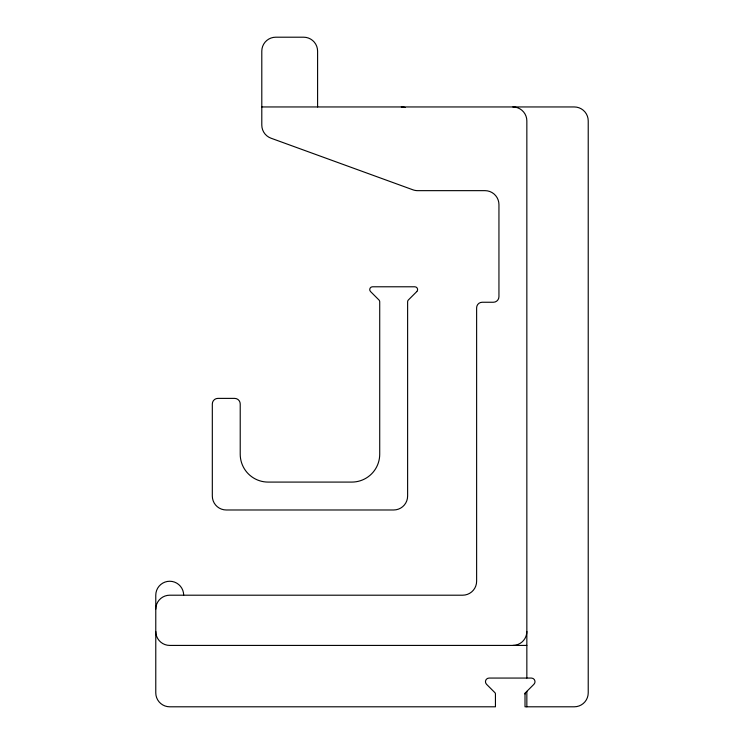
<?xml version="1.0" encoding="UTF-8"?>
<svg xmlns="http://www.w3.org/2000/svg" width="744" height="744" viewBox="0 0 744 744"><rect width="100%" height="100%" fill="white"/><g stroke="black" fill="none" stroke-linecap="round" stroke-linejoin="round"><path stroke-width="1.12" d="M261.795 106.95L574.275 106.95A13.95 13.95 0 0 1 588.225 120.9L588.225 692.85A13.95 13.95 0 0 1 574.275 706.8L525.013 706.8L525.013 694.003A1.953 1.953 0 0 1 525.59 692.627L533.96 684.257A3.627 3.627 0 0 0 531.393 678.063L489.068 678.063A3.627 3.627 0 0 0 486.502 684.257L494.872 692.627A1.953 1.953 0 0 1 495.439 694.003L495.439 706.8L169.725 706.8A13.95 13.95 0 0 1 155.775 692.85L155.775 595.2A13.95 13.95 0 0 1 169.725 581.25A13.95 13.95 0 0 1 183.675 595.2M526.845 645.42L169.725 645.42A13.95 13.95 0 0 1 155.775 631.47M526.845 678.063L526.845 120.9A13.95 13.95 0 0 0 512.895 106.95M526.845 691.371L526.845 706.8M317.595 106.95L317.595 51.15A13.95 13.95 0 0 0 303.645 37.2L275.745 37.2A13.95 13.95 0 0 0 261.795 51.15L261.795 125.076A13.95 13.95 0 0 0 270.974 138.189L412.939 189.813A13.95 13.95 0 0 0 417.7 190.65L484.995 190.65A13.95 13.95 0 0 1 498.945 204.6L498.945 296.67A5.58 5.58 0 0 1 493.365 302.25L482.205 302.25A5.58 5.58 0 0 0 476.625 307.83L476.625 581.25A13.95 13.95 0 0 1 462.675 595.2L169.725 595.2A13.95 13.95 0 0 0 155.775 609.15M526.845 631.47A13.95 13.95 0 0 1 512.895 645.42M401.295 106.95A13.95 13.95 0 0 1 405.136 107.489M525.013 694.003A1.953 1.953 0 0 1 525.59 692.627M416.807 291.546L408.437 299.916A2.79 2.79 0 0 0 407.619 301.887L407.619 496.034A13.95 13.95 0 0 1 393.669 509.984L226.269 509.984A13.95 13.95 0 0 1 212.319 496.034L212.319 403.964A5.58 5.58 0 0 1 217.899 398.384L234.639 398.384A5.58 5.58 0 0 1 240.219 403.964L240.219 454.184A27.9 27.9 0 0 0 268.119 482.084L351.819 482.084A27.9 27.9 0 0 0 379.719 454.184L379.719 301.887A2.79 2.79 0 0 0 378.901 299.916L370.531 291.546A2.79 2.79 0 0 1 372.502 286.784L414.836 286.784A2.79 2.79 0 0 1 416.807 291.546"/></g></svg>
